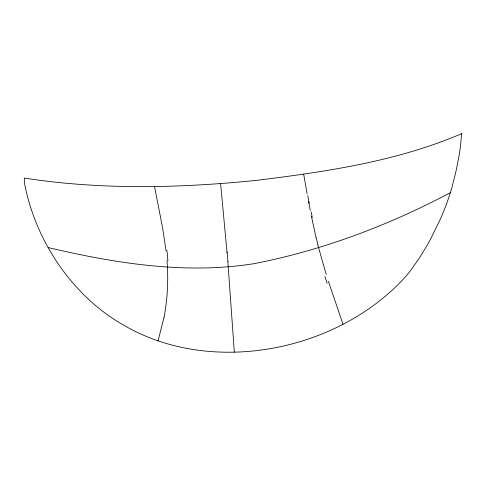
<?xml version="1.0" encoding="UTF-8"?>
<svg xmlns="http://www.w3.org/2000/svg" width="486" height="486" viewBox="0 0 486 486"><rect width="100%" height="100%" fill="white"/><g stroke="black" fill="none" stroke-linecap="round" stroke-linejoin="round"><path stroke-width="0.73" d="M163.946 317.552L158.059 340.965M450.358 192.675C388.648 225.37 322.352 250.43 253.704 263.728C185.087 274.554 115.091 263.284 48.157 247.562M342.995 324.205L328.39 281.291M326.234 274.487L317.826 245.023M315.973 237.423L311.417 216.197M154.518 186.484L162.603 227.861L166.06 250.746M310.281 210.444L308.598 201.69M307.109 193.653L303.677 174.28M220.601 183.635L227.071 252.781M227.831 261.334L234.319 352.156M167.008 260.484C168.211 276.084 167.864 291.825 165.683 307.328A218.512 202.401 7.5 0 1 164.025 317.565M309.205 203.342A118.76 6.956 77.9 0 1 307.753 195.542M312.285 217.528A166.996 18.413 76.7 0 1 311.174 211.932M317.996 244.938A66.995 10.23 76.1 0 1 316.173 237.472M327.127 283.374A285.537 90.439 78.2 0 1 324.921 276.455M166.892 250.314A64.389 17.046 84.8 0 1 167.895 260.581M227.09 252.009A48.6 0.832 85 0 1 227.94 261.559M461.7 133.65L460.327 147.167A227.983 227.983 0 0 1 459.203 154.967L456.33 169.869L452.187 186.496A229.38 229.38 0 0 1 444.344 209.612L442.072 215.079A284.802 284.802 0 0 1 439.642 220.614L431.477 237.32A291.509 291.509 0 0 1 427.473 244.683L419.855 257.331L411.162 269.748A169.256 169.256 0 0 1 405.78 276.455C340.808 348.517 221.871 374.572 134.367 330.954A214.271 214.271 0 0 1 130.284 328.894L119.064 322.485A198.239 198.239 0 0 1 97.473 307.158C60.027 276.054 33.856 231.421 24.567 183.702A31.39 31.39 0 0 1 24.391 181.867L24.3 178.058C101.015 189.99 179.322 188.179 256.359 180.385C325.954 171.752 396.776 161.498 461.7 133.65"/></g></svg>
